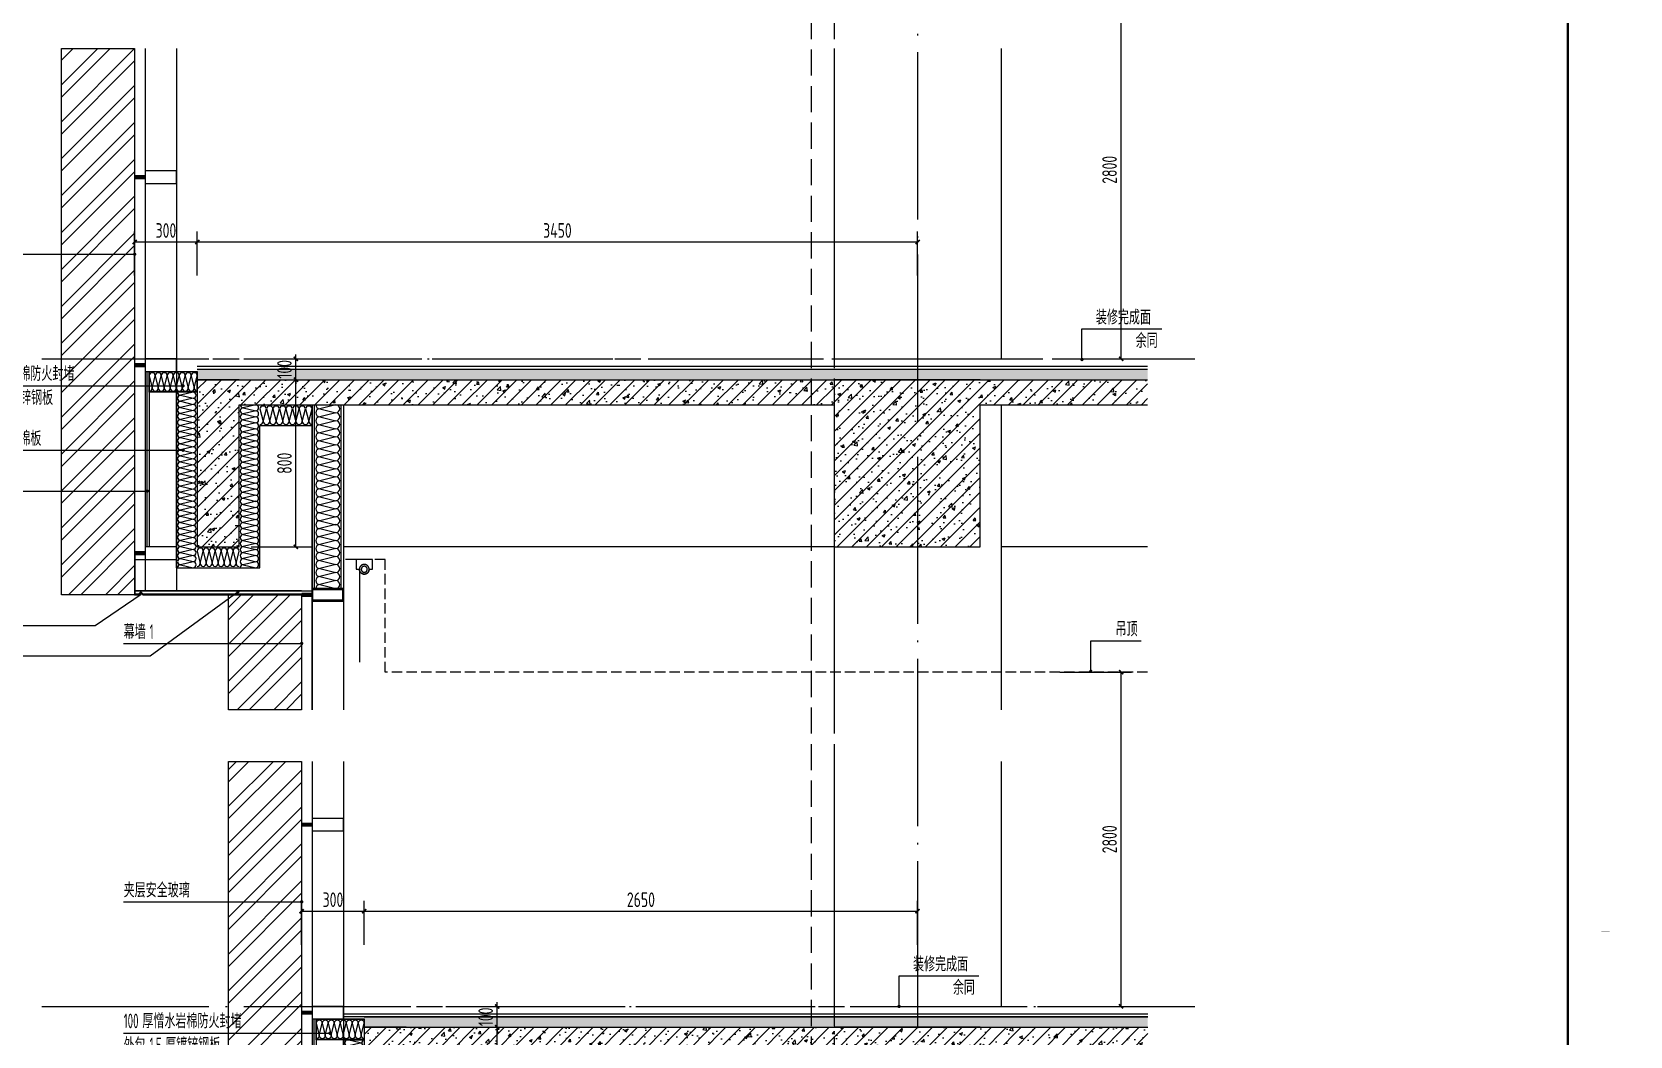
# Model space of a CAD drawing. Extents: x 198753 to 882193, y -399300 to 132460.
# Drawn here: x 359039 to 366693, y -195162 to -190356 of the extents above; entities that cross this region are included whole.
import ezdxf

# ---------------------------------------------------------------- set-up
doc = ezdxf.new("R2010")
doc.units = 0
doc.header["$LTSCALE"] = 1000
doc.header["$MEASUREMENT"] = 0
for name, pattern in [('DASH', [0.35, 0.25, -0.1]), ('DOTE', [2.42, 2, -0.2, 0.02, -0.2]), ('HIDDEN', [9.525, 6.35, -3.175])]:
    doc.linetypes.add(name, pattern=pattern)
for name, color, linetype in [('01-标注_尺寸', 124, 'Continuous'), ('01-标注_符号', 200, 'Continuous'), ('02-TEXT_标注', 130, 'Continuous'), ('05-填充_156', 156, 'Continuous'), ('05-填充_天正', 26, 'Continuous'), ('A-C_窗', 140, 'Continuous'), ('A-D-玻璃剖线', 130, 'Continuous'), ('A-D-金属剖线', 200, 'Continuous'), ('A-D_龙骨', 131, 'Continuous'), ('A-STR-面层', 191, 'Continuous'), ('A-SUR_保温', 222, 'Continuous'), ('A-SUR_看线', 231, 'Continuous'), ('A-SUR_面层', 191, 'Continuous'), ('A-TECH_结构', 21, 'Continuous'), ('A-金属背板', 30, 'Continuous'), ('A_AXIS-轴线', 36, 'DOTE'), ('A_STR-砼墙', 51, 'Continuous'), ('A_STR-砼柱', 51, 'Continuous'), ('D_铝板', 181, 'Continuous'), ('I-E-家具_活动', 201, 'DASH'), ('钢龙骨', 173, 'Continuous')]:
    doc.layers.add(name, color=color, linetype=linetype)
doc.styles.add('_TCH_DIM', font='ROS1', dxfattribs={"width": 0.8, "bigfont": 'JD'})
doc.styles.add('_TCH_DIM_T3', font='ROS1', dxfattribs={"width": 0.8, "bigfont": 'JD'})
doc.dimstyles.new('_TCH_ARCH&&20', dxfattribs={"dimtxt": 70, "dimasz": 20, "dimexe": 50, "dimexo": 60, "dimgap": 20, "dimtad": 1, "dimdec": 0, "dimzin": 0, "dimdsep": 46, "dimtxsty": '_TCH_DIM_T3', "dimblk": 'ARCHTICK', "dimcen": 0.09, "dimclrt": 4, "dimazin": 2, "dimtfac": 1, "dimtdec": 0, "dimtix": 1, "dimtmove": 2, "dimatfit": 3, "dimfxl": 0, "dimtolj": 1, "dimtzin": 0, "dimarcsym": 0})
pattern_1 = [(45, (0, 0), (-35.355339, 35.355339), []), (50, (0, 0), (143.452037, -12.550427), [15, -165]), (355, (0, 0), (-27.750267, 150.438427), [12, -132]), (100.4514, (11.95, -1.05), (115.701876, 137.88791), [12.74804, -140.22842]), (46.1842, (0, 40), (213.44821, -33.1038), [22.5, -247.5]), (96.6356, (17.79, 37.24), (186.93254, 194.82357), [19.12206, -210.3426]), (351.1842, (0, 40), (186.93239, 194.82372), [18, -198]), (21, (20, 30), (119.38141, -80.52378), [15, -165]), (326, (20, 30), (48.663066, 145.03001), [12, -132]), (71.4514, (29.95, 23.29), (168.044526, 64.5061), [12.74804, -140.22842]), (37.5, (0, 0), (2.431971, 66.578771), [0, -130.4, 0, -134, 0, -132.5]), (7.5, (0, 0), (52.613907, 78.882342), [0, -76.4, 0, -127.4, 0, -50.5]), (327.5, (-44.6, 0), (106.764487, -4.510974), [0, -50, 0, -156, 0, -207]), (317.5, (-64.6, 0), (116.637234, 20.020996), [0, -65, 0, -103.6, 0, -147])]
pattern_2 = [(50, (0, 0), (143.452037, -12.550427), [15, -165]), (355, (0, 0), (-27.750267, 150.438427), [12, -132]), (100.4514, (11.95, -1.05), (115.701876, 137.88791), [12.74804, -140.22842]), (46.1842, (0, 40), (213.44821, -33.1038), [22.5, -247.5]), (96.6356, (17.79, 37.24), (186.93254, 194.82357), [19.12206, -210.3426]), (351.1842, (0, 40), (186.93239, 194.82372), [18, -198]), (21, (20, 30), (119.38141, -80.52378), [15, -165]), (326, (20, 30), (48.663066, 145.03001), [12, -132]), (71.4514, (29.95, 23.29), (168.044526, 64.5061), [12.74804, -140.22842]), (37.5, (0, 0), (2.431971, 66.578771), [0, -130.4, 0, -134, 0, -132.5]), (7.5, (0, 0), (52.613907, 78.882342), [0, -76.4, 0, -127.4, 0, -50.5]), (327.5, (-44.6, 0), (106.764487, -4.510974), [0, -50, 0, -156, 0, -207]), (317.5, (-64.6, 0), (116.637234, 20.020996), [0, -65, 0, -103.6, 0, -147])]

# ---------------------------------------------------------------- blocks, each defined once
blk = doc.blocks.new('$LinePat$岩棉板')
at = {"color": 0}
for p, q in [((0, -17), (12, -67)), ((12, -67), (24, -17))]:
    blk.add_line(p, q, dxfattribs=at)
for centre, start, end in [((12, -17), 0, 180), ((0, -67), 270, 0), ((24, -67), 180, 270)]:
    blk.add_arc(centre, 12, start, end, dxfattribs=at)
at = {"layer": 'Defpoints'}
blk.add_point((0, 0.1), dxfattribs=at)
at = {"layer": 'Defpoints', "color": 0}
blk.add_point((24, -84), dxfattribs=at)
blk = doc.blocks.new('muqianger')
at = {"layer": '01-标注_符号'}
for points in [[(6432.9, -124582.2), (7420.9, -124582.2)], [(6432.9, -124943.7), (7335.6, -124943.7)], [(6432.9, -125083.6), (7548, -125083.6)], [(6432.9, -125298.9), (7420.9, -125298.9)]]:
    blk.add_lwpolyline(points, dxfattribs=at)
at = {"layer": '01-标注_符号', "const_width": 8}
for points in [[(7416.9, -124582.2, 1), (7424.9, -124582.2, 1)], [(7331.6, -124943.7, 1), (7339.6, -124943.7, 1)], [(7544, -125083.6, 1), (7552, -125083.6, 1)], [(7416.9, -125298.9, 1), (7424.9, -125298.9, 1)]]:
    blk.add_lwpolyline(points, format="xyb", close=True, dxfattribs=at)
at = {"layer": 'A-D-金属剖线'}
for points in [[(7585.6, -124614.1), (7355.6, -124614.1), (7355.6, -124513.6), (7585.6, -124513.6)], [(7584.1, -124612.6), (7357.1, -124612.6), (7357.1, -124515.1), (7584.1, -124515.1)], [(7585.6, -125353.6), (7463.5, -125353.6), (7463.5, -125353.6), (7355.6, -125353.6), (7355.6, -125254.1), (7585.6, -125254.1), (7585.6, -125353.6)], [(7584.1, -125352.1), (7463.5, -125352.1), (7357.1, -125352.1), (7357.1, -125255.6), (7584.1, -125255.6)]]:
    blk.add_lwpolyline(points, close=True, dxfattribs=at)
at = {"layer": 'A-SUR_保温'}
blk.add_lwpolyline([(7485.6, -124614.1), (7585.6, -124614.1), (7585.6, -125254.1), (7485.6, -125254.1)], close=True, dxfattribs=at)
at = {"layer": 'A-金属背板'}
blk.add_lwpolyline([(7345.6, -124513.6), (7355.6, -124513.6), (7355.6, -125353.6), (7345.6, -125353.6)], close=True, dxfattribs=at)
at = {"layer": 'A-SUR_保温', "yscale": 1.188379012465143, "zscale": 1.188379012465143}
for p, xscale, rotation in [((7355.6, -124513.6), 1.197916665669416, 1.41377259696773e-10), ((7384.4, -124513.6), 1.197916665669416, 1.41377259696773e-10), ((7413.1, -124513.6), 1.197916665669416, 1.41377259696773e-10), ((7441.9, -124513.6), 1.197916665669416, 1.41377259696773e-10), ((7470.6, -124513.6), 1.197916665669416, 1.41377259696773e-10), ((7499.4, -124513.6), 1.197916665669416, 1.41377259696773e-10), ((7528.1, -124513.6), 1.197916665669416, 1.41377259696773e-10), ((7556.9, -124513.6), 1.197916665669416, 1.41377259696773e-10), ((7485.6, -124643.2), 1.212040539249619, 89.99999984756685), ((7485.6, -124672.3), 1.212040539249619, 89.99999984756685), ((7485.6, -124701.4), 1.212040539249619, 89.99999984756685), ((7485.6, -124730.5), 1.212040539249619, 89.99999984756685), ((7485.6, -124759.6), 1.212040539249619, 89.99999984756685), ((7485.6, -124788.7), 1.212040539249619, 89.99999984756685), ((7485.6, -124817.8), 1.212040539249619, 89.99999984756685), ((7485.6, -124846.9), 1.212040539249619, 89.99999984756685), ((7485.6, -124875.9), 1.212040539249619, 89.99999984756685), ((7485.6, -124905), 1.212040539249619, 89.99999984756685), ((7485.6, -124934.1), 1.212040539249619, 89.99999984756685), ((7485.6, -124963.2), 1.212040539249619, 89.99999984756685), ((7485.6, -124992.3), 1.212040539249619, 89.99999984756685), ((7485.6, -125021.4), 1.212040539249619, 89.99999984756685), ((7485.6, -125050.5), 1.212040539249619, 89.99999984756685), ((7485.6, -125079.6), 1.212040539249619, 89.99999984756685), ((7485.6, -125108.7), 1.212040539249619, 89.99999984756685), ((7485.6, -125137.7), 1.212040539249619, 89.99999984756685), ((7485.6, -125166.8), 1.212040539249619, 89.99999984756685), ((7485.6, -125195.9), 1.212040539249619, 89.99999984756685), ((7485.6, -125225), 1.212040539249619, 89.99999984756685), ((7485.6, -125254.1), 1.212040539249619, 89.99999984756685)]:
    blk.add_blockref('$LinePat$岩棉板', p, dxfattribs=dict(at, xscale=xscale, rotation=rotation))
at = {"layer": 'A-SUR_保温', "xscale": 1.197916665664566, "yscale": 1.188379012465143, "zscale": 1.188379012465143}
for p in [(7355.6, -125254.1), (7384.4, -125254.1), (7413.1, -125254.1), (7441.9, -125254.1), (7470.6, -125254.1), (7499.4, -125254.1), (7528.1, -125254.1), (7556.9, -125254.1)]:
    blk.add_blockref('$LinePat$岩棉板', p, dxfattribs=at)
at = {"layer": '02-TEXT_标注', "style": '_TCH_DIM'}
for s, height, width, p in [('100', 70, 0.64, (6432.9, -124558.3)), ('厚憎水岩棉防火封堵', 69.46, 0.8, (6522.5, -124558.3)), ('外包', 69.46, 0.8, (6432.9, -124673.2)), ('1.5', 70, 0.64, (6557, -124673.2)), ('厚镀锌钢板', 69.46, 0.8, (6631.7, -124673.2)), ('幕墙', 69.46, 0.8, (6432.9, -124922.7)), ('2', 70, 0.64, (6557, -124922.7)), ('100', 70, 0.64, (6432.9, -125061.6)), ('厚憎水岩棉板', 69.46, 0.8, (6522.5, -125061.6)), ('100', 70, 0.64, (6432.9, -125275)), ('厚憎水岩棉防火封堵', 69.46, 0.8, (6522.5, -125275)), ('外包', 69.46, 0.8, (6432.9, -125389.9)), ('1.5', 70, 0.64, (6557, -125389.9)), ('厚镀锌钢板', 69.46, 0.8, (6631.7, -125389.9))]:
    blk.add_text(s, height=height, dxfattribs=dict(at, width=width)).set_placement(p)
blk = doc.blocks.new('kyuhtr')
at = {"const_width": 20}
blk.add_lwpolyline([(50, 0), (0, 0)], dxfattribs=at)
blk.add_lwpolyline([(50, -30), (200, -30), (200, 30), (50, 30)], close=True)
blk = doc.blocks.new('*U285')
at = {"layer": 'A-D-玻璃剖线'}
for points in [[(7285.6, -123281.1), (7285.6, -126238.8)], [(7335.6, -123281.1), (7335.6, -126238.8)]]:
    blk.add_lwpolyline(points, dxfattribs=at)
at = {"layer": '钢龙骨'}
for points in [[(7485.6, -123281.1), (7485.6, -124483.6)], [(7485.6, -124483.6), (7485.6, -126238.8)]]:
    blk.add_lwpolyline(points, dxfattribs=at)
at = {"layer": 'A-D_龙骨'}
for p in [(7285.6, -123583.6), (7285.6, -124483.6), (7285.6, -125383.6)]:
    blk.add_blockref('kyuhtr', p, dxfattribs=at)
blk = doc.blocks.new('*U209')
at = {"layer": '05-填充_156'}
h = blk.add_hatch(dxfattribs=at)
h.set_pattern_fill('金属', color=256, scale=50)
h.set_pattern_definition([(45, (7135.61, -126355.96), (-88.3883, 88.3883), []), (45, (7194.53, -126355.96), (-88.3883, 88.3883), [])])
h.paths.add_polyline_path([(6935.6, -126655.9), (7285.6, -126655.9), (7285.6, -129613.6), (6935.6, -129613.6)])
at = {"layer": 'A-SUR_看线', "color": 8}
blk.add_lwpolyline([(6935.6, -126655.9), (7285.6, -126655.9), (7285.6, -129613.6), (6935.6, -129613.6)], close=True, dxfattribs=at)
blk = doc.blocks.new('dasgfs')
at = {"layer": '01-标注_符号'}
for p, q in [((0, 0), (0, 146.5)), ((0, 146.5), (382.7, 146.5))]:
    blk.add_line(p, q, dxfattribs=at)
at = {"layer": '01-标注_符号', "const_width": 8}
blk.add_lwpolyline([(0, -4, 1), (0, 4, 1)], format="xyb", close=True, dxfattribs=at)
at = {"layer": '02-TEXT_标注', "style": '_TCH_DIM', "width": 0.8}
for s, p in [('装修完成面', (66.9, 167.5)), ('余同', (257.5, 55.5))]:
    blk.add_text(s, height=69.46, dxfattribs=at).set_placement(p)
blk = doc.blocks.new('窗帘')
at = {"linetype": 'HIDDEN', "ltscale": 3}
blk.add_line((23.3, -47.5), (23.3, -491.9), dxfattribs=at)
blk.add_lwpolyline([(-23.3, -47.5), (-39.5, -47.5), (-39.5, 0), (39.5, 0), (39.5, -47.5), (23.3, -47.5)])
for radius in [23.3, 14.3]:
    blk.add_circle((0, -47.5), radius)
blk.add_arc((0, -47.5), 23.3, 180, 0)
blk = doc.blocks.new('*U253')
at = {"layer": '05-填充_天正'}
h = blk.add_hatch(dxfattribs=at)
h.set_pattern_fill('混凝土', color=256, scale=20, style=0)
h.set_pattern_definition(pattern_2)
h.paths.add_polyline_path([(8435.8, -124503.6), (8435.8, -124553.6), (12187.8, -124553.6), (12187.8, -124503.6)])
h = blk.add_hatch(dxfattribs=at)
h.set_pattern_fill('钢筋混凝土', color=256, scale=20, style=0)
h.set_pattern_definition(pattern_1)
h.paths.add_polyline_path([(8435.8, -125353.6), (8635.8, -125353.6), (8635.8, -124553.6), (8435.8, -124553.6)])
h = blk.add_hatch(dxfattribs=at)
h.set_pattern_fill('钢筋混凝土', color=256, scale=20, style=0)
h.set_pattern_definition(pattern_1)
h.paths.add_polyline_path([(10685.6, -124673.6), (10685.6, -124553.6), (8635.8, -124553.6), (8635.8, -124673.6)])
h = blk.add_hatch(dxfattribs=at)
h.set_pattern_fill('钢筋混凝土', color=256, scale=20, style=0)
h.set_pattern_definition(pattern_1)
h.paths.add_polyline_path([(10685.6, -125353.6), (11385.6, -125353.6), (11385.6, -124553.6), (10685.6, -124553.6)])
h = blk.add_hatch(dxfattribs=at)
h.set_pattern_fill('钢筋混凝土', color=256, scale=20, style=0)
h.set_pattern_definition(pattern_1)
h.paths.add_polyline_path([(11385.6, -124553.6), (11385.6, -124673.6), (12187.8, -124673.6), (12187.8, -124553.6)])
at = {"layer": '01-标注_符号'}
for p, q in [((11623.9, -125849.6), (11623.9, -126017.4)), ((11623.9, -126017.4), (11864.3, -126017.4))]:
    blk.add_line(p, q, dxfattribs=at)
blk.add_lwpolyline([(7283, -125644.1), (8412.5, -125644.1)], dxfattribs=at)
at = {"layer": '01-标注_符号', "const_width": 8}
for points in [[(8408.5, -125644.1, 1), (8416.5, -125644.1, 1)], [(11623.9, -125845.6, 1), (11623.9, -125853.6, 1)]]:
    blk.add_lwpolyline(points, format="xyb", close=True, dxfattribs=at)
at = {"layer": 'A-STR-面层', "linetype": 'DASH', "ltscale": 0.5}
for points in [[(8335.8, -124453.6), (12187.8, -124453.6)], [(12187.8, -125853.6), (8535.7, -125853.6), (8535.7, -125383.6), (8335.7, -125383.6)]]:
    blk.add_lwpolyline(points, dxfattribs=at)
at = {"layer": 'A-STR-面层'}
blk.add_lwpolyline([(12187.8, -124503.6), (8335.8, -124503.6), (8335.8, -124488.6), (12187.8, -124488.6)], dxfattribs=at)
at = {"layer": 'A-SUR_面层'}
for p, q in [((8435.8, -124503.6), (12187.8, -124503.6)), ((8435.8, -124553.6), (12187.8, -124553.6))]:
    blk.add_line(p, q, dxfattribs=at)
at = {"layer": 'A-TECH_结构'}
for points in [[(10685.6, -123281.1), (10685.6, -124453.6)], [(11485.6, -123281.1), (11485.6, -124453.6)], [(10685.6, -124673.6), (10685.6, -126238.8)], [(11485.6, -124673.6), (11485.6, -126238.8)], [(10685.6, -125353.6), (8635.8, -125353.6)], [(12187.8, -125353.6), (11485.6, -125353.6)]]:
    blk.add_lwpolyline(points, dxfattribs=at)
at = {"layer": 'A_STR-砼墙'}
for p, q in [((8635.8, -124553.6), (10685.6, -124553.6)), ((11385.6, -124553.6), (12187.8, -124553.6)), ((8635.8, -124673.6), (10685.6, -124673.6)), ((11385.6, -124673.6), (12187.8, -124673.6))]:
    blk.add_line(p, q, dxfattribs=at)
at = {"layer": 'A_STR-砼柱'}
for p, q in [((8635.8, -124553.6), (8435.8, -124553.6)), ((8435.8, -124553.6), (8435.8, -125353.6)), ((11385.6, -124553.6), (10685.6, -124553.6)), ((8635.8, -125353.6), (8635.8, -124673.6)), ((10685.6, -124673.6), (10685.6, -125353.6)), ((11385.6, -125353.6), (11385.6, -124673.6)), ((8435.8, -125353.6), (8635.8, -125353.6)), ((10685.6, -125353.6), (11385.6, -125353.6))]:
    blk.add_line(p, q, dxfattribs=at)
blk.add_blockref('dasgfs', (10997, -124453.6))
at = {"layer": 'I-E-家具_活动', "xscale": -1}
blk.add_blockref('窗帘', (8435.8, -125383.6), dxfattribs=at)
at = {"layer": '02-TEXT_标注', "style": '_TCH_DIM', "width": 0.8}
for s, p in [('窗帘', (7283, -125623.1)), ('吊顶', (11742.2, -125996.4))]:
    blk.add_text(s, height=69.46, dxfattribs=at).set_placement(p)
blk = doc.blocks.new('A$C643B6CAF')
at = {"layer": '钢龙骨', "const_width": 10}
blk.add_lwpolyline([(0, -1.6), (-28, -1.6)], dxfattribs=at)
at = {"layer": '钢龙骨'}
for points in [[(0, 28.4), (0, -31.6), (150, -31.6), (150, 28.4)], [(4, 24.4), (4, -27.6), (146, -27.6), (146, 24.4)]]:
    blk.add_lwpolyline(points, close=True, dxfattribs=at)
blk = doc.blocks.new('*U303')
at = {"layer": '01-标注_符号'}
for points in [[(6432.6, -128783.1), (7313.3, -128783.1), (7517.4, -128783.1)], [(6432.6, -129091), (7313.3, -129091), (7517.4, -129091)], [(6432.6, -129286.8), (7313.3, -129286.8), (7345.6, -129286.8)], [(6432.6, -130076), (7359.7, -130076), (7781, -129767.9)], [(6432.6, -129930.4), (7097.3, -129930.4), (7317.4, -129781)]]:
    blk.add_lwpolyline(points, dxfattribs=at)
at = {"layer": '01-标注_符号', "const_width": 8}
for points in [[(7513.4, -128783.1, 1), (7521.4, -128783.1, 1)], [(7513.4, -129091, 1), (7521.4, -129091, 1)], [(7341.6, -129286.8, 1), (7349.6, -129286.8, 1)], [(7777.7, -129770.3, 1), (7784.2, -129765.5, 1)]]:
    blk.add_lwpolyline(points, format="xyb", close=True, dxfattribs=at)
at = {"layer": 'A-C_窗'}
for points in [[(8135.6, -128873.6), (8135.6, -130333.5)], [(8285.6, -128873.6), (8285.6, -130333.5)], [(8085.6, -129763.6), (7285.6, -129763.6)]]:
    blk.add_lwpolyline(points, dxfattribs=at)
at = {"layer": 'A-D-玻璃剖线'}
blk.add_lwpolyline([(8135.6, -130333.5), (8135.6, -129783.6), (8085.6, -129783.6), (8085.6, -130333.5)], dxfattribs=at)
at = {"layer": 'A-D-金属剖线'}
blk.add_line((7288.6, -129763.6), (8135.6, -129763.6), dxfattribs=at)
blk.add_lwpolyline([(7285.6, -129583.6), (7285.6, -129783.6), (7305.6, -129783.6), (7315.6, -129773.6), (7325.6, -129783.6), (7325.6, -129783.6), (8085.6, -129783.6), (8085.6, -129780.6), (7326.8, -129780.6), (7315.6, -129769.4), (7304.4, -129780.6), (7288.6, -129780.6), (7288.6, -129583.6)], dxfattribs=at)
at = {"layer": 'A-SUR_保温'}
for p, q in [((7485.6, -129653.6), (7485.6, -128813.6)), ((7585.6, -128813.6), (7585.6, -129553.6)), ((7785.6, -129553.6), (7785.6, -128873.6)), ((7585.6, -129553.6), (7785.6, -129553.6))]:
    blk.add_line(p, q, dxfattribs=at)
for points in [[(7585.6, -128813.6), (7355.6, -128813.6), (7355.6, -128713.6), (7585.6, -128713.6), (7585.6, -128813.6)], [(7585.6, -129553.6), (7785.6, -129553.6), (7785.6, -128873.6), (8135.6, -128873.6)], [(7485.6, -129653.6), (7885.6, -129653.6), (7885.6, -128973.6), (8135.6, -128973.6)]]:
    blk.add_lwpolyline(points, dxfattribs=at)
blk.add_lwpolyline([(7584.1, -128812.1), (7357.1, -128812.1), (7357.1, -128715.1), (7584.1, -128715.1)], close=True, dxfattribs=at)
at = {"layer": 'A-金属背板'}
blk.add_lwpolyline([(7345.6, -128713.6), (7355.6, -128713.6), (7355.6, -129553.6), (7345.6, -129553.6)], close=True, dxfattribs=at)
at = {"layer": '钢龙骨'}
for points in [[(8285.6, -128873.6), (8285.6, -129753.6)], [(7485.6, -129653.6), (7485.6, -129653.6)]]:
    blk.add_lwpolyline(points, dxfattribs=at)
at = {"layer": 'A-D_龙骨'}
blk.add_blockref('kyuhtr', (8085.6, -129783.6), dxfattribs=at)
at = {"layer": 'A-SUR_保温', "yscale": 1.188379012465143, "zscale": 1.188379012465143}
for p, xscale, rotation in [((7355.6, -128714.1), 1.197916665668403, 1.232519699921628e-09), ((7384.4, -128714.1), 1.197916665668403, 1.232519699921628e-09), ((7413.1, -128714.1), 1.197916665668403, 1.232519699921628e-09), ((7441.9, -128714.1), 1.197916665668403, 1.232519699921628e-09), ((7470.6, -128714.1), 1.197916665668403, 1.232519699921628e-09), ((7499.4, -128714.1), 1.197916665668403, 1.232519699921628e-09), ((7528.1, -128714.1), 1.197916665668403, 1.232519699921628e-09), ((7556.9, -128714.1), 1.197916665668403, 1.232519699921628e-09), ((7585.6, -128813.6), 1.206896550718391, 270), ((7585.6, -128842.6), 1.206896550718391, 270), ((7585.6, -128871.6), 1.206896550718391, 270), ((7885.6, -128873.6), 1.203703702700617, 269.9999999999861), ((7885.6, -128873.6), 1.302083327205135, 359.999999999413), ((7916.9, -128873.6), 1.302083327205135, 359.999999999413), ((7948.1, -128873.6), 1.302083327205135, 359.999999999413), ((7979.4, -128873.6), 1.302083327205135, 359.999999999413), ((8010.6, -128873.6), 1.302083327205135, 359.999999999413), ((8041.9, -128873.6), 1.302083327205135, 359.999999999413), ((8073.1, -128873.6), 1.302083327205135, 359.999999999413), ((8104.4, -128873.6), 1.302083327205135, 359.999999999413), ((7585.6, -128900.5), 1.206896550718391, 270), ((7585.6, -128929.5), 1.206896550718391, 270), ((7585.6, -128958.4), 1.206896550718391, 270), ((7885.6, -128902.5), 1.203703702700617, 269.9999999999861), ((7885.6, -128931.4), 1.203703702700617, 269.9999999999861), ((7885.6, -128960.3), 1.203703702700617, 269.9999999999861), ((7585.6, -128987.4), 1.206896550718391, 270), ((7585.6, -129016.4), 1.206896550718391, 270), ((7585.6, -129045.3), 1.206896550718391, 270), ((7885.6, -128989.2), 1.203703702700617, 269.9999999999861), ((7885.6, -129018.1), 1.203703702700617, 269.9999999999861), ((7885.6, -129047), 1.203703702700617, 269.9999999999861), ((7585.6, -129074.3), 1.206896550718391, 270), ((7585.6, -129103.3), 1.206896550718391, 270), ((7885.6, -129075.8), 1.203703702700617, 269.9999999999861), ((7885.6, -129104.7), 1.203703702700617, 269.9999999999861), ((7585.6, -129132.2), 1.206896550718391, 270), ((7585.6, -129161.2), 1.206896550718391, 270), ((7585.6, -129190.2), 1.206896550718391, 270), ((7885.6, -129133.6), 1.203703702700617, 269.9999999999861), ((7885.6, -129162.5), 1.203703702700617, 269.9999999999861), ((7885.6, -129191.4), 1.203703702700617, 269.9999999999861), ((7585.6, -129219.1), 1.206896550718391, 270), ((7585.6, -129248.1), 1.206896550718391, 270), ((7585.6, -129277.1), 1.206896550718391, 270), ((7885.6, -129220.3), 1.203703702700617, 269.9999999999861), ((7885.6, -129249.2), 1.203703702700617, 269.9999999999861), ((7885.6, -129278.1), 1.203703702700617, 269.9999999999861), ((7585.6, -129306), 1.206896550718391, 270), ((7585.6, -129335), 1.206896550718391, 270), ((7885.6, -129307), 1.203703702700617, 269.9999999999861), ((7885.6, -129335.8), 1.203703702700617, 269.9999999999861), ((7585.6, -129364), 1.206896550718391, 270), ((7585.6, -129392.9), 1.206896550718391, 270), ((7585.6, -129421.9), 1.206896550718391, 270), ((7885.6, -129364.7), 1.203703702700617, 269.9999999999861), ((7885.6, -129393.6), 1.203703702700617, 269.9999999999861), ((7885.6, -129422.5), 1.203703702700617, 269.9999999999861), ((7585.6, -129450.9), 1.206896550718391, 270), ((7585.6, -129479.8), 1.206896550718391, 270), ((7585.6, -129508.8), 1.206896550718391, 270), ((7885.6, -129451.4), 1.203703702700617, 269.9999999999861), ((7885.6, -129480.3), 1.203703702700617, 269.9999999999861), ((7885.6, -129509.2), 1.203703702700617, 269.9999999999861), ((7585.6, -129537.8), 1.206896550718391, 270), ((7585.6, -129566.7), 1.206896550718391, 270), ((7885.6, -129538.1), 1.203703702700617, 269.9999999999861), ((7885.6, -129567), 1.203703702700617, 269.9999999999861), ((7585.6, -129595.7), 1.206896550718391, 270), ((7585.6, -129624.7), 1.206896550718391, 270), ((7885.6, -129595.8), 1.203703702700617, 269.9999999999861), ((7885.6, -129624.7), 1.203703702700617, 269.9999999999861)]:
    blk.add_blockref('$LinePat$岩棉板', p, dxfattribs=dict(at, xscale=xscale, rotation=rotation))
at = {"layer": 'A-SUR_保温', "xscale": 1.190476189484289, "yscale": 1.188379012465143, "zscale": 1.188379012465143}
for p in [(7585.6, -129553.6), (7614.2, -129553.6), (7642.7, -129553.6), (7671.3, -129553.6), (7699.9, -129553.6), (7728.5, -129553.6), (7757, -129553.6)]:
    blk.add_blockref('$LinePat$岩棉板', p, dxfattribs=at)
at = {"layer": '钢龙骨', "xscale": -1, "rotation": 180}
blk.add_blockref('A$C643B6CAF', (8135.6, -129785.2), dxfattribs=at)
at = {"layer": '02-TEXT_标注', "style": '_TCH_DIM'}
for s, height, width, p in [('100', 70, 0.64, (6432.6, -128759.2)), ('厚憎水岩棉防火封堵', 69.46, 0.8, (6522.2, -128759.2)), ('外包', 69.46, 0.8, (6432.6, -128874.1)), ('1.5', 70, 0.64, (6556.8, -128874.1)), ('厚镀锌钢板', 69.46, 0.8, (6631.4, -128874.1)), ('100', 70, 0.64, (6432.6, -129070)), ('厚憎水岩棉板', 69.46, 0.8, (6522.2, -129070)), ('幕墙', 69.46, 0.8, (6432.6, -129265.8)), ('2', 70, 0.64, (6556.8, -129265.8)), ('滴水', 69.46, 0.8, (6432.6, -129909.4)), ('外棚', 69.46, 0.8, (6432.6, -130055)), ('1', 70, 0.64, (6556.8, -130055))]:
    blk.add_text(s, height=height, dxfattribs=dict(at, width=width)).set_placement(p)
blk = doc.blocks.new('*U220')
at = {"layer": 'A-C_窗'}
for points in [[(0, 2445.6), (0, 30)], [(50, 2445.6), (50, -150)]]:
    blk.add_lwpolyline(points, dxfattribs=at)
at = {"layer": '钢龙骨'}
blk.add_lwpolyline([(200, 2445.6), (200, -150)], dxfattribs=at)
at = {"layer": 'A-D_龙骨'}
for p in [(0, 1830), (0, 930), (0, 30)]:
    blk.add_blockref('kyuhtr', p, dxfattribs=at)
blk = doc.blocks.new('*U212')
at = {"layer": '05-填充_156'}
h = blk.add_hatch(dxfattribs=at)
h.set_pattern_fill('金属', color=256, scale=50)
h.set_pattern_definition([(45, (7135.61, -126698.06), (-88.3883, 88.3883), []), (45, (7194.53, -126698.06), (-88.3883, 88.3883), [])])
h.paths.add_polyline_path([(6935.6, -126998), (7285.6, -126998), (7285.6, -129613.6), (6935.6, -129613.6)])
at = {"layer": 'A-SUR_看线', "color": 8}
blk.add_lwpolyline([(6935.6, -126998), (7285.6, -126998), (7285.6, -129613.6), (6935.6, -129613.6)], close=True, dxfattribs=at)
blk = doc.blocks.new('*U221')
at = {"layer": 'A-金属背板'}
for points in [[(0, -880), (0, 0)], [(10, 0), (10, -880)], [(140, -880), (140, 0)], [(150, 0), (150, -880)]]:
    blk.add_lwpolyline(points, dxfattribs=at)
at = {"layer": 'A-SUR_保温', "xscale": 1.594202879991518, "yscale": 1.544892716204687, "zscale": 1.544892716204687, "rotation": 269.9999999999894}
for p in [(140, 0), (140, -38.3), (140, -76.5), (140, -114.8), (140, -153), (140, -191.3), (140, -229.6), (140, -267.8), (140, -306.1), (140, -344.3), (140, -382.6), (140, -420.9), (140, -459.1), (140, -497.4), (140, -535.7), (140, -573.9), (140, -612.2), (140, -650.4), (140, -688.7), (140, -727), (140, -765.2), (140, -803.5), (140, -841.7)]:
    blk.add_blockref('$LinePat$岩棉板', p, dxfattribs=at)
blk = doc.blocks.new('*U222')
at = {"layer": '05-填充_天正'}
h = blk.add_hatch(dxfattribs=at)
h.set_pattern_fill('混凝土', color=256, scale=20, style=0)
h.set_pattern_definition(pattern_2)
h.paths.add_polyline_path([(313982.1, 7877.5), (313982.1, 7827.5), (318534.1, 7827.5), (318534.1, 7877.5)])
h = blk.add_hatch(dxfattribs=at)
h.set_pattern_fill('钢筋混凝土', color=256, scale=20, style=0)
h.set_pattern_definition(pattern_1)
h.paths.add_polyline_path([(313982.1, 7027.5), (314182.1, 7027.5), (314182.1, 7827.5), (313982.1, 7827.5)])
h = blk.add_hatch(dxfattribs=at)
h.set_pattern_fill('钢筋混凝土', color=256, scale=20, style=0)
h.set_pattern_definition(pattern_1)
h.paths.add_polyline_path([(317032.1, 7707.5), (317032.1, 7827.5), (314182.1, 7827.5), (314182.1, 7707.5)])
h = blk.add_hatch(dxfattribs=at)
h.set_pattern_fill('钢筋混凝土', color=256, scale=20, style=0)
h.set_pattern_definition(pattern_1)
h.paths.add_polyline_path([(317032.1, 7027.5), (317732.1, 7027.5), (317732.1, 7827.5), (317032.1, 7827.5)])
h = blk.add_hatch(dxfattribs=at)
h.set_pattern_fill('钢筋混凝土', color=256, scale=20, style=0)
h.set_pattern_definition(pattern_1)
h.paths.add_polyline_path([(317732.1, 7827.5), (317732.1, 7707.5), (318534.1, 7707.5), (318534.1, 7827.5)])
at = {"layer": '01-标注_符号'}
for p, q in [((318261.9, 6431.5), (318261.9, 6578)), ((318261.9, 6578), (318502.4, 6578))]:
    blk.add_line(p, q, dxfattribs=at)
at = {"layer": '01-标注_符号', "const_width": 8}
blk.add_lwpolyline([(318261.9, 6427.5, 1), (318261.9, 6435.5, 1)], format="xyb", close=True, dxfattribs=at)
at = {"layer": 'A-STR-面层', "linetype": 'DASH', "ltscale": 0.5}
blk.add_lwpolyline([(313882.1, 7927.5), (318534.1, 7927.5)], dxfattribs=at)
at = {"layer": 'A-STR-面层'}
blk.add_lwpolyline([(313982.1, 7892.5), (318534.1, 7892.5)], dxfattribs=at)
at = {"layer": 'A-STR-面层', "linetype": 'DASH', "ltscale": 0.2}
blk.add_lwpolyline([(318534.1, 6427.5), (314882, 6427.5), (314882, 6967.5), (314682.1, 6967.5)], dxfattribs=at)
at = {"layer": 'A-SUR_面层'}
for p, q in [((313982.1, 7877.5), (318534.1, 7877.5)), ((313982.1, 7827.5), (318534.1, 7827.5))]:
    blk.add_line(p, q, dxfattribs=at)
at = {"layer": 'A-TECH_结构'}
for points in [[(317032.1, 9413.1), (317032.1, 7927.5)], [(317832.1, 9413.1), (317832.1, 7927.5)], [(317032.1, 7707.5), (317032.1, 6247.6)], [(317832.1, 7707.5), (317832.1, 6247.6)], [(317032.1, 7027.5), (314682.1, 7027.5)], [(318534.1, 7027.5), (317832.1, 7027.5)]]:
    blk.add_lwpolyline(points, dxfattribs=at)
at = {"layer": 'A_STR-砼墙'}
for p, q in [((314182.1, 7827.5), (317032.1, 7827.5)), ((317732.1, 7827.5), (318534.1, 7827.5)), ((314182.1, 7707.5), (317032.1, 7707.5)), ((317732.1, 7707.5), (318534.1, 7707.5))]:
    blk.add_line(p, q, dxfattribs=at)
at = {"layer": 'A_STR-砼柱'}
for p, q in [((314182.1, 7827.5), (313982.1, 7827.5)), ((313982.1, 7827.5), (313982.1, 7027.5)), ((317732.1, 7827.5), (317032.1, 7827.5)), ((314182.1, 7027.5), (314182.1, 7707.5)), ((317032.1, 7707.5), (317032.1, 7027.5)), ((317732.1, 7027.5), (317732.1, 7707.5)), ((313982.1, 7027.5), (314182.1, 7027.5)), ((317032.1, 7027.5), (317732.1, 7027.5))]:
    blk.add_line(p, q, dxfattribs=at)
blk.add_blockref('dasgfs', (318219.3, 7924.1))
at = {"layer": 'I-E-家具_活动', "xscale": -1}
blk.add_blockref('窗帘', (314782.1, 6967.5), dxfattribs=at)
at = {"layer": '02-TEXT_标注', "style": '_TCH_DIM', "width": 0.8}
blk.add_text('吊顶', height=69.46, dxfattribs=at).set_placement((318380.2, 6599))
blk = doc.blocks.new('*U208')
at = {"layer": '05-填充_156'}
h = blk.add_hatch(dxfattribs=at)
h.set_pattern_fill('金属', color=256, scale=50)
h.set_pattern_definition([(45, (7135.61, -128763.76), (-88.388, 88.388), []), (45, (7194.53, -128763.76), (-88.388, 88.388), [])])
h.paths.add_polyline_path([(6935.6, -129063.7), (7285.6, -129063.7), (7285.6, -129613.6), (6935.6, -129613.6)])
at = {"layer": 'A-SUR_看线', "color": 8}
blk.add_lwpolyline([(6935.6, -129063.7), (7285.6, -129063.7), (7285.6, -129613.6), (6935.6, -129613.6)], close=True, dxfattribs=at)
blk = doc.blocks.new('图框-A1+1-2')
for points, const_width in [([(0, 0), (1261, 0), (1261, 594), (0, 594)], 0.05), ([(1186, 584), (25, 584), (25, 10), (1186, 10)], 0.5)]:
    blk.add_lwpolyline(points, close=True, dxfattribs=dict(const_width=const_width))
at = {"const_width": 0.05}
blk.add_lwpolyline([(630.5, 594), (630.5, 592)], dxfattribs=at)
blk = doc.blocks.new('*U295')
at = {"layer": 'A-STR-面层', "linetype": 'DASH', "ltscale": 0.5}
for points in [[(7893.7, 16587.4), (7954.2, 16587.4), (8038.7, 16441.1), (8038.7, 15702.4, 0.414214), (8198.7, 15542.4), (8948.7, 15542.4, -0.414214), (8998.7, 15492.4), (8998.7, -2077, 0.414214), (9158.7, -2237), (10408.7, -2237)], [(8293.7, 16587.4), (8233.2, 16587.4), (8148.7, 16441.1), (8148.7, 15702.4, 0.414214), (8198.7, 15652.4), (8948.7, 15652.4, -0.414214), (9108.7, 15492.4), (9108.7, -2077, 0.414214), (9158.7, -2127), (10408.7, -2127)]]:
    blk.add_lwpolyline(points, format="xyb", dxfattribs=at)
blk = doc.blocks.new('_ArchTick')
at = {"color": 0, "linetype": 'ByBlock', "const_width": 0.4}
blk.add_lwpolyline([(-0.5, -0.5), (0.5, 0.5)], dxfattribs=at)
blk = doc.blocks.new('*D1932')
at = {"layer": '01-标注_尺寸', "color": 0, "lineweight": -2, "transparency": 16777216}
for p, q in [((360330.4, -194725.3), (360330.4, -194514.7)), ((360330.4, -194564.7), (360630.4, -194564.7)), ((360630.4, -194725.3), (360630.4, -194514.7))]:
    blk.add_line(p, q, dxfattribs=at)
at = {"layer": 'Defpoints', "color": 0, "transparency": 16777216}
for p in [(360630.4, -194564.7), (360330.4, -194785.3), (360630.4, -194785.3)]:
    blk.add_point(p, dxfattribs=at)
at = {"layer": '01-标注_尺寸', "color": 0, "lineweight": -2, "transparency": 16777216, "xscale": 20, "yscale": 20, "zscale": 20, "rotation": 180}
blk.add_blockref('_ArchTick', (360330.4, -194564.7), dxfattribs=at)
at = {"layer": '01-标注_尺寸', "color": 0, "lineweight": -2, "transparency": 16777216, "xscale": 20, "yscale": 20, "zscale": 20}
blk.add_blockref('_ArchTick', (360630.4, -194564.7), dxfattribs=at)
at = {"layer": '01-标注_尺寸', "color": 4, "transparency": 16777216, "insert": (360480.4, -194509.7), "char_height": 70, "attachment_point": 5, "style": '_TCH_DIM_T3'}
blk.add_mtext('\\A1;300', dxfattribs=at)
blk = doc.blocks.new('*D1933')
at = {"layer": '01-标注_尺寸', "color": 0, "lineweight": -2, "transparency": 16777216}
for p, q in [((360630.4, -194725.3), (360630.4, -194514.7)), ((360630.4, -194564.7), (363280.4, -194564.7)), ((363280.4, -194725.3), (363280.4, -194514.7))]:
    blk.add_line(p, q, dxfattribs=at)
at = {"layer": 'Defpoints', "color": 0, "transparency": 16777216}
for p in [(363280.4, -194564.7), (360630.4, -194785.3), (363280.4, -194785.3)]:
    blk.add_point(p, dxfattribs=at)
at = {"layer": '01-标注_尺寸', "color": 0, "lineweight": -2, "transparency": 16777216, "xscale": 20, "yscale": 20, "zscale": 20, "rotation": 180}
blk.add_blockref('_ArchTick', (360630.4, -194564.7), dxfattribs=at)
at = {"layer": '01-标注_尺寸', "color": 0, "lineweight": -2, "transparency": 16777216, "xscale": 20, "yscale": 20, "zscale": 20}
blk.add_blockref('_ArchTick', (363280.4, -194564.7), dxfattribs=at)
at = {"layer": '01-标注_尺寸', "color": 4, "transparency": 16777216, "insert": (361955.4, -194509.7), "char_height": 70, "attachment_point": 5, "style": '_TCH_DIM_T3'}
blk.add_mtext('\\A1;2650', dxfattribs=at)
blk = doc.blocks.new('*D1934')
at = {"layer": '01-标注_尺寸', "color": 0, "lineweight": -2, "transparency": 16777216}
for p, q in [((359530.4, -191521.6), (359530.4, -191311)), ((359830.4, -191521.6), (359830.4, -191311)), ((359530.4, -191361), (359830.4, -191361))]:
    blk.add_line(p, q, dxfattribs=at)
at = {"layer": 'Defpoints', "color": 0, "transparency": 16777216}
for p in [(359830.4, -191361), (359530.4, -191581.6), (359830.4, -191581.6)]:
    blk.add_point(p, dxfattribs=at)
at = {"layer": '01-标注_尺寸', "color": 0, "lineweight": -2, "transparency": 16777216, "xscale": 20, "yscale": 20, "zscale": 20, "rotation": 180}
blk.add_blockref('_ArchTick', (359530.4, -191361), dxfattribs=at)
at = {"layer": '01-标注_尺寸', "color": 0, "lineweight": -2, "transparency": 16777216, "xscale": 20, "yscale": 20, "zscale": 20}
blk.add_blockref('_ArchTick', (359830.4, -191361), dxfattribs=at)
at = {"layer": '01-标注_尺寸', "color": 4, "transparency": 16777216, "insert": (359680.4, -191306), "char_height": 70, "attachment_point": 5, "style": '_TCH_DIM_T3'}
blk.add_mtext('\\A1;300', dxfattribs=at)
blk = doc.blocks.new('*D1935')
at = {"layer": '01-标注_尺寸', "color": 0, "lineweight": -2, "transparency": 16777216}
for p, q in [((359830.4, -191521.6), (359830.4, -191311)), ((363280.4, -191521.6), (363280.4, -191311)), ((359830.4, -191361), (363280.4, -191361))]:
    blk.add_line(p, q, dxfattribs=at)
at = {"layer": 'Defpoints', "color": 0, "transparency": 16777216}
for p in [(363280.4, -191361), (359830.4, -191581.6), (363280.4, -191581.6)]:
    blk.add_point(p, dxfattribs=at)
at = {"layer": '01-标注_尺寸', "color": 0, "lineweight": -2, "transparency": 16777216, "xscale": 20, "yscale": 20, "zscale": 20, "rotation": 180}
blk.add_blockref('_ArchTick', (359830.4, -191361), dxfattribs=at)
at = {"layer": '01-标注_尺寸', "color": 0, "lineweight": -2, "transparency": 16777216, "xscale": 20, "yscale": 20, "zscale": 20}
blk.add_blockref('_ArchTick', (363280.4, -191361), dxfattribs=at)
at = {"layer": '01-标注_尺寸', "color": 4, "transparency": 16777216, "insert": (361555.4, -191306), "char_height": 70, "attachment_point": 5, "style": '_TCH_DIM_T3'}
blk.add_mtext('\\A1;3450', dxfattribs=at)
blk = doc.blocks.new('*D1941')
at = {"layer": '01-标注_尺寸', "color": 0, "lineweight": -2, "transparency": 16777216}
for p, q in [((363961.5, -193420.4), (364305.1, -193420.4)), ((364255.1, -195020.6), (364255.1, -193420.4)), ((363961.5, -195020.6), (364305.1, -195020.6))]:
    blk.add_line(p, q, dxfattribs=at)
at = {"layer": 'Defpoints', "color": 0, "transparency": 16777216}
for p in [(363901.5, -193420.4), (364255.1, -193420.4), (363901.5, -195020.6)]:
    blk.add_point(p, dxfattribs=at)
at = {"layer": '01-标注_尺寸', "color": 0, "lineweight": -2, "transparency": 16777216, "xscale": 20, "yscale": 20, "zscale": 20}
for p, rotation in [((364255.1, -193420.4), 90), ((364255.1, -195020.6), 270)]:
    blk.add_blockref('_ArchTick', p, dxfattribs=dict(at, rotation=rotation))
at = {"layer": '01-标注_尺寸', "color": 4, "transparency": 16777216, "insert": (364200.1, -194220.5), "char_height": 70, "attachment_point": 5, "rotation": 90, "style": '_TCH_DIM_T3'}
blk.add_mtext('\\A1;2800', dxfattribs=at)
blk = doc.blocks.new('*D1942')
at = {"layer": '01-标注_尺寸', "color": 0, "lineweight": -2, "transparency": 16777216}
for p, q in [((363961.5, -190110.7), (364305.1, -190110.7)), ((364255.1, -191920.6), (364255.1, -190110.7)), ((363961.5, -191920.6), (364305.1, -191920.6))]:
    blk.add_line(p, q, dxfattribs=at)
at = {"layer": 'Defpoints', "color": 0, "transparency": 16777216}
for p in [(363901.5, -190110.7), (364255.1, -190110.7), (363901.5, -191920.6)]:
    blk.add_point(p, dxfattribs=at)
at = {"layer": '01-标注_尺寸', "color": 0, "lineweight": -2, "transparency": 16777216, "xscale": 20, "yscale": 20, "zscale": 20}
for p, rotation in [((364255.1, -190110.7), 90), ((364255.1, -191920.6), 270)]:
    blk.add_blockref('_ArchTick', p, dxfattribs=dict(at, rotation=rotation))
at = {"layer": '01-标注_尺寸', "color": 4, "transparency": 16777216, "insert": (364200.1, -191015.6), "char_height": 70, "attachment_point": 5, "rotation": 90, "style": '_TCH_DIM_T3'}
blk.add_mtext('\\A1;2800', dxfattribs=at)
blk = doc.blocks.new('*D1967')
at = {"layer": '01-标注_尺寸', "color": 0, "lineweight": -2, "transparency": 16777216}
for p, q in [((360089, -192020.4), (360353, -192020.4)), ((360303, -192820.4), (360303, -192020.4)), ((360089, -192820.4), (360353, -192820.4))]:
    blk.add_line(p, q, dxfattribs=at)
at = {"layer": 'Defpoints', "color": 0, "transparency": 16777216}
for p in [(360029, -192020.4), (360303, -192020.4), (360029, -192820.4)]:
    blk.add_point(p, dxfattribs=at)
at = {"layer": '01-标注_尺寸', "color": 0, "lineweight": -2, "transparency": 16777216, "xscale": 20, "yscale": 20, "zscale": 20}
for p, rotation in [((360303, -192020.4), 90), ((360303, -192820.4), 270)]:
    blk.add_blockref('_ArchTick', p, dxfattribs=dict(at, rotation=rotation))
at = {"layer": '01-标注_尺寸', "color": 4, "transparency": 16777216, "insert": (360248, -192420.4), "char_height": 70, "attachment_point": 5, "rotation": 90, "style": '_TCH_DIM_T3'}
blk.add_mtext('\\A1;800', dxfattribs=at)
blk = doc.blocks.new('*D1968')
at = {"layer": '01-标注_尺寸', "color": 0, "lineweight": -2, "transparency": 16777216}
for p, q in [((360089, -191920.4), (360353, -191920.4)), ((360303, -191920.4), (360303, -191900.4)), ((360303, -192020.4), (360303, -191920.4)), ((360089, -192020.4), (360353, -192020.4)), ((360303, -192020.4), (360303, -192040.4))]:
    blk.add_line(p, q, dxfattribs=at)
at = {"layer": 'Defpoints', "color": 0, "transparency": 16777216}
for p in [(360029, -191920.4), (360303, -191920.4), (360029, -192020.4)]:
    blk.add_point(p, dxfattribs=at)
at = {"layer": '01-标注_尺寸', "color": 0, "lineweight": -2, "transparency": 16777216, "xscale": 20, "yscale": 20, "zscale": 20}
for p, rotation in [((360303, -191920.4), 270), ((360303, -192020.4), 90)]:
    blk.add_blockref('_ArchTick', p, dxfattribs=dict(at, rotation=rotation))
at = {"layer": '01-标注_尺寸', "color": 4, "transparency": 16777216, "insert": (360248, -191970.4), "char_height": 70, "attachment_point": 5, "rotation": 90, "style": '_TCH_DIM_T3'}
blk.add_mtext('\\A1;100', dxfattribs=at)
blk = doc.blocks.new('*D1973')
at = {"layer": '01-标注_尺寸', "color": 0, "lineweight": -2, "transparency": 16777216}
for p, q in [((361052.8, -195120.4), (361316.8, -195120.4)), ((361266.8, -195920.4), (361266.8, -195120.4)), ((361052.8, -195920.4), (361316.8, -195920.4))]:
    blk.add_line(p, q, dxfattribs=at)
at = {"layer": 'Defpoints', "color": 0, "transparency": 16777216}
for p in [(360992.8, -195120.4), (361266.8, -195120.4), (360992.8, -195920.4)]:
    blk.add_point(p, dxfattribs=at)
at = {"layer": '01-标注_尺寸', "color": 0, "lineweight": -2, "transparency": 16777216, "xscale": 20, "yscale": 20, "zscale": 20}
for p, rotation in [((361266.8, -195120.4), 90), ((361266.8, -195920.4), 270)]:
    blk.add_blockref('_ArchTick', p, dxfattribs=dict(at, rotation=rotation))
at = {"layer": '01-标注_尺寸', "color": 4, "transparency": 16777216, "insert": (361211.8, -195520.4), "char_height": 70, "attachment_point": 5, "rotation": 90, "style": '_TCH_DIM_T3'}
blk.add_mtext('\\A1;800', dxfattribs=at)
blk = doc.blocks.new('*D1974')
at = {"layer": '01-标注_尺寸', "color": 0, "lineweight": -2, "transparency": 16777216}
for p, q in [((361052.8, -195020.4), (361316.8, -195020.4)), ((361266.8, -195020.4), (361266.8, -195000.4)), ((361266.8, -195120.4), (361266.8, -195020.4)), ((361052.8, -195120.4), (361316.8, -195120.4)), ((361266.8, -195120.4), (361266.8, -195140.4))]:
    blk.add_line(p, q, dxfattribs=at)
at = {"layer": 'Defpoints', "color": 0, "transparency": 16777216}
for p in [(360992.8, -195020.4), (361266.8, -195020.4), (360992.8, -195120.4)]:
    blk.add_point(p, dxfattribs=at)
at = {"layer": '01-标注_尺寸', "color": 0, "lineweight": -2, "transparency": 16777216, "xscale": 20, "yscale": 20, "zscale": 20}
for p, rotation in [((361266.8, -195020.4), 270), ((361266.8, -195120.4), 90)]:
    blk.add_blockref('_ArchTick', p, dxfattribs=dict(at, rotation=rotation))
at = {"layer": '01-标注_尺寸', "color": 4, "transparency": 16777216, "insert": (361211.8, -195070.4), "char_height": 70, "attachment_point": 5, "rotation": 90, "style": '_TCH_DIM_T3'}
blk.add_mtext('\\A1;100', dxfattribs=at)

msp = doc.modelspace()

# ---------------------------------------------------------------- linework, layer by layer
at = {"layer": '01-标注_符号'}
for points in [[(358677.9, -191420), (359530.6, -191420)], [(359477.9, -193282.7), (360330.6, -193282.7)], [(359477.9, -194520), (360330.6, -194520)]]:
    msp.add_lwpolyline(points, dxfattribs=at)
at = {"layer": '01-标注_符号', "const_width": 8}
for points in [[(359526.6, -191420, 1), (359534.6, -191420, 1)], [(360326.6, -193282.7, 1), (360334.6, -193282.7, 1)], [(360326.6, -194520, 1), (360334.6, -194520, 1)]]:
    msp.add_lwpolyline(points, format="xyb", close=True, dxfattribs=at)
at = {"layer": 'A-C_窗'}
msp.add_line((359530.6, -192880.4), (359730.6, -192880.4), dxfattribs=at)
at = {"layer": 'A-TECH_结构'}
msp.add_lwpolyline([(360130.4, -192820.4), (360380.4, -192820.4)], dxfattribs=at)
at = {"layer": 'A_AXIS-轴线', "ltscale": 0.4}
for p, q in [((363280.4, -182709.1), (363280.4, -204973.9)), ((359085.5, -191920.6), (364607.8, -191920.6)), ((359085.5, -195020.4), (364607.8, -195020.4)), ((359085.5, -195020.6), (364607.8, -195020.6))]:
    msp.add_line(p, q, dxfattribs=at)

# ---------------------------------------------------------------- block references
at = {"xscale": 20, "yscale": 20, "zscale": 20, "rotation": 270}
for p in [(354715.2, -182053.4), (366595.2, -184135)]:
    msp.add_blockref('图框-A1+1-2', p, dxfattribs=at)
for name, p in [('*U222', (45848.3, -199847.9)), ('*U221', (360380.4, -192140.4)), ('*U285', (353044.8, -70566.8)), ('muqianger', (353045, -70566.8))]:
    msp.add_blockref(name, p)
at = {"layer": 'A-SUR_保温'}
for name, p in [('*U212', (352244.8, -63436.8)), ('*U220', (359530.4, -192880.4)), ('*U303', (352244.8, -63266.8)), ('*U208', (353044.8, -63986.6)), ('*U253', (352194.8, -70566.8)), ('*U209', (353044.8, -67191.9))]:
    msp.add_blockref(name, p, dxfattribs=at)
at = {"layer": 'D_铝板', "xscale": -1}
msp.add_blockref('*U295', (371879.1, -202082), dxfattribs=at)

# ---------------------------------------------------------------- texts
at = {"layer": '02-TEXT_标注', "style": '_TCH_DIM'}
for s, height, width, p in [('幕墙', 69.46, 0.8, (359477.9, -193261.7)), ('1', 70, 0.64, (359602.1, -193261.7)), ('夹层安全玻璃', 69.46, 0.8, (359477.9, -194499))]:
    msp.add_text(s, height=height, dxfattribs=dict(at, width=width)).set_placement(p)

# ---------------------------------------------------------------- dimensions: what is measured, and where the dimension line sits
at = {"layer": '01-标注_尺寸'}
for p1, p2, picture, middle in [((363901.5, -191920.6), (363901.5, -190110.7), '*D1942', (364200.1, -191015.6)), ((363901.5, -195020.6), (363901.5, -193420.4), '*D1941', (364200.1, -194220.5))]:
    dim = msp.add_aligned_dim(p1=p1, p2=p2, distance=-353.7, text='2800', dimstyle='_TCH_ARCH&&20', dxfattribs=at)
    dim.commit()
    dim.dimension.update_dxf_attribs({"geometry": picture, "text_midpoint": middle})
for p1, p2, distance, picture, middle in [((359530.4, -191581.6), (359830.4, -191581.6), 220.7, '*D1934', (359680.4, -191306)), ((359830.4, -191581.6), (363280.4, -191581.6), 220.7, '*D1935', (361555.4, -191306)), ((360029, -192020.4), (360029, -191920.4), -274, '*D1968', (360248, -191970.4)), ((360029, -192820.4), (360029, -192020.4), -274, '*D1967', (360248, -192420.4)), ((360330.4, -194785.3), (360630.4, -194785.3), 220.7, '*D1932', (360480.4, -194509.7)), ((360630.4, -194785.3), (363280.4, -194785.3), 220.7, '*D1933', (361955.4, -194509.7)), ((360992.8, -195120.4), (360992.8, -195020.4), -274, '*D1974', (361211.8, -195070.4)), ((360992.8, -195920.4), (360992.8, -195120.4), -274, '*D1973', (361211.8, -195520.4))]:
    dim = msp.add_aligned_dim(p1=p1, p2=p2, distance=distance, dimstyle='_TCH_ARCH&&20', dxfattribs=at)
    dim.commit()
    dim.dimension.update_dxf_attribs({"geometry": picture, "text_midpoint": middle})

doc.saveas('drawing.dxf')
